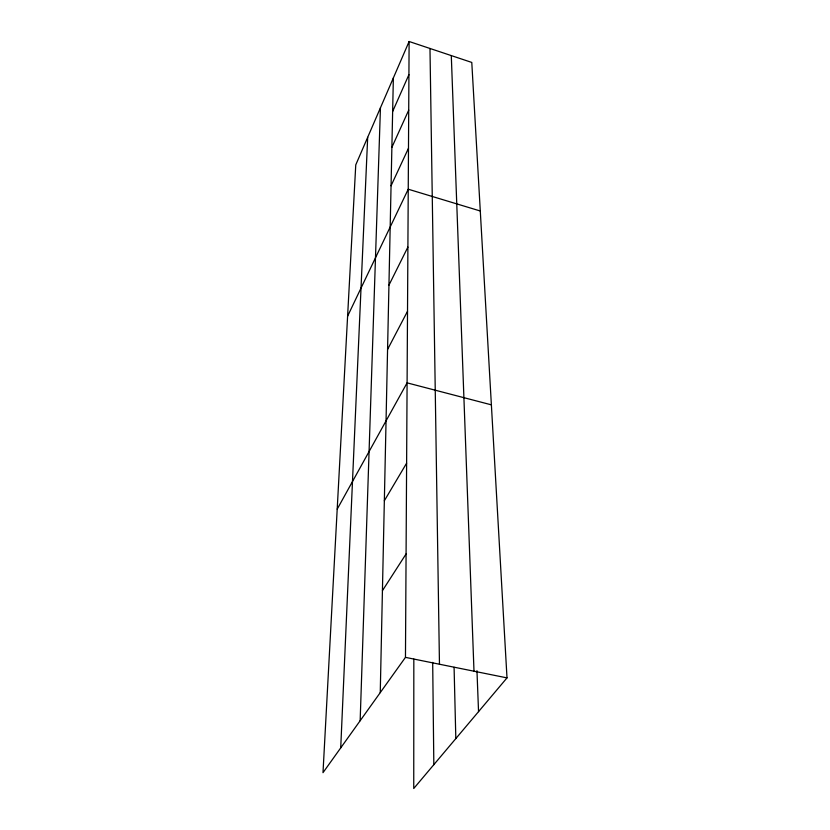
<?xml version="1.0" encoding="UTF-8"?>
<svg xmlns="http://www.w3.org/2000/svg" width="830" height="830" viewBox="0 0 830 830"><rect width="100%" height="100%" fill="white"/><g stroke="black" fill="none" stroke-linecap="round" stroke-linejoin="round"><path stroke-width="1.25" d="M413.828 659.082L413.745 788.5L507.006 677.882L471.782 62.437L409.117 41.5L355.759 164.88L322.995 772.678L405.465 657.36L409.117 41.5M380.254 692.614L393.358 77.937M360.158 720.72L380.451 107.786M340.725 747.892L367.68 137.324M392.642 111.5L408.92 74.659M391.874 147.356L408.713 110.151M391.055 185.775L408.485 148.238M347.604 316.189L408.236 189.209L480.29 210.996M388.938 285.167L407.893 247.091M387.569 349.44L407.52 311.281M337.198 509.153L407.094 382.858L491.381 404.843M384.342 500.76L406.617 463.182M382.433 590.67L406.077 553.952M405.465 657.36L507.006 677.882M476.96 670.671L478.547 711.632M451.292 55.589L473.992 671.211M454.083 667.299L455.826 738.586M429.982 48.472L439.464 664.239M432.689 662.392L433.831 764.669"/></g></svg>
